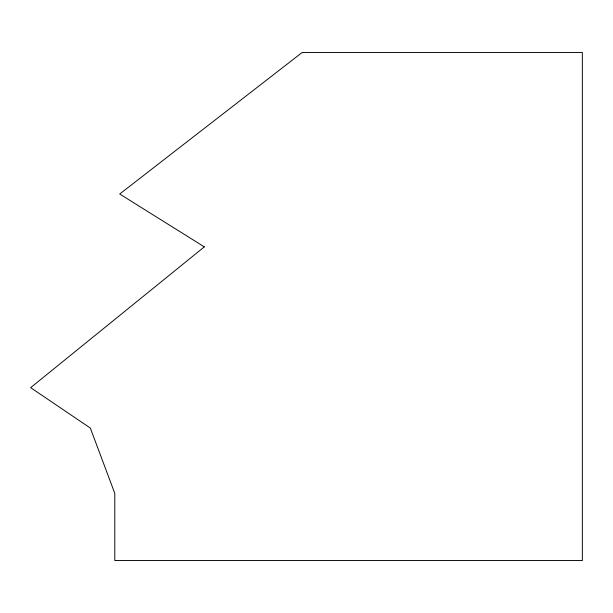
<?xml version="1.0" encoding="UTF-8"?>
<svg xmlns="http://www.w3.org/2000/svg" width="613" height="613" viewBox="0 0 613 613"><rect width="100%" height="100%" fill="white"/><g stroke="black" fill="none" stroke-linecap="round" stroke-linejoin="round"><path stroke-width="0.92" d="M204.313 246.878L30.65 387.654L90.318 428.05L114.792 493.35L114.792 560.543L582.35 560.543L582.35 52.457L302.194 52.457L119.704 194.007L204.313 246.878"/></g></svg>
